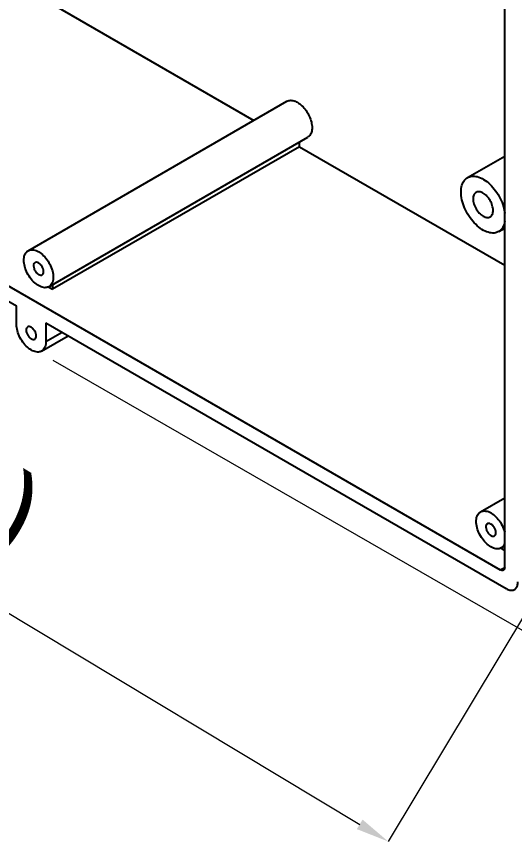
# Model space of a CAD drawing. Extents: x 0 to 1128, y 0 to 827.
# Drawn here: x 713.3 to 773.2, y 424.6 to 523.8 of the extents above; entities that cross this region are included whole.
import ezdxf

# ---------------------------------------------------------------- set-up
doc = ezdxf.new("R2010")
doc.units = 0
doc.header["$LTSCALE"] = 10
doc.header["$MEASUREMENT"] = 0
doc.header["$PDMODE"] = 3
doc.header["$PDSIZE"] = -10
doc.layers.get('0').update_dxf_attribs({"linetype": 'CONTINUOUS'})
doc.layers.get('DEFPOINTS').update_dxf_attribs({"linetype": 'CONTINUOUS'})
doc.styles.add('Daelim Dimension', font='')
doc.styles.get('Daelim Dimension').set_extended_font_data('나눔고딕')
doc.dimstyles.new('DEFAULT', dxfattribs={"dimscale": 2, "dimtxt": 2, "dimasz": 2, "dimexe": 0, "dimexo": 2, "dimgap": 1, "dimtad": 1, "dimdec": 0, "dimzin": 9, "dimdsep": 46, "dimtxsty": 'Daelim Dimension', "dimcen": 0.5, "dimclrd": 5, "dimclre": 5, "dimclrt": 256, "dimadec": 1, "dimazin": 0, "dimtfac": 1, "dimtdec": 0, "dimtix": 1, "dimtmove": 0, "dimatfit": 3, "dimfxl": 1, "dimtolj": 1, "dimtzin": 1, "dimlwd": 9, "dimlwe": 9, "dimarcsym": 0})

# ---------------------------------------------------------------- blocks, each defined once
blk = doc.blocks.new('*D6')
at = {"color": 5, "lineweight": 9, "ltscale": 0.5, "transparency": 16777216}
for p, q in [((651.334383415504, 526.5878899139051), (634.6060556923007, 498.7412418990021)), ((638.0349220141504, 496.6814176960942), (754.5914768721011, 426.6623530349601)), ((774.7486709171542, 452.4491768469551), (758.0203431939508, 424.6025288320521))]:
    blk.add_line(p, q, dxfattribs=at)
at = {"color": 5, "ltscale": 0.5, "transparency": 16777216}
for points in [[(638.3782260479684, 497.2528954164023), (637.6916179803325, 496.1099399757859), (634.6060556923007, 498.7412418990021)], [(754.9347809059191, 427.2338307552683), (754.2481728382832, 426.0908753146518), (758.0203431939508, 424.6025288320521)]]:
    blk.add_solid(points, dxfattribs=at)
at = {"layer": 'DEFPOINTS', "color": 0, "ltscale": 0.5, "transparency": 16777216}
for p in [(653.394207618412, 530.0167562357547), (776.808495120062, 455.8780431688048), (758.0203431939508, 424.6025288320521)]:
    blk.add_point(p, dxfattribs=at)
at = {"color": 7, "ltscale": 0.5, "transparency": 16777216, "insert": (700.8719233943398, 469.2605208446422), "char_height": 10, "attachment_point": 5, "rotation": 329.0054825987993, "style": 'Daelim Dimension'}
blk.add_mtext('\\A1;(331)', dxfattribs=at)
blk = doc.blocks.new('*D7')
at = {"color": 5, "lineweight": 9, "ltscale": 0.5, "transparency": 16777216}
for p, q in [((759.2414987272691, 554.7125638019024), (852.3470487261822, 501.165661588693)), ((850.3528504602048, 497.6982168124965), (812.7892530731008, 432.3838988947498)), ((717.6895048082104, 482.4633563317628), (810.7950548071235, 428.9164541185533))]:
    blk.add_line(p, q, dxfattribs=at)
at = {"color": 5, "ltscale": 0.5, "transparency": 16777216}
for points in [[(849.7749429975054, 498.0305831901594), (850.9307579229041, 497.3658504348335), (852.3470487261822, 501.165661588693)], [(812.2113456104014, 432.7162652724128), (813.3671605358003, 432.0515325170869), (810.7950548071235, 428.9164541185533)]]:
    blk.add_solid(points, dxfattribs=at)
at = {"layer": 'DEFPOINTS', "color": 0, "ltscale": 0.5, "transparency": 16777216}
for p in [(755.7740539510726, 556.7067620678798), (714.2220600320138, 484.4575545977401), (810.7950548071235, 428.9164541185533)]:
    blk.add_point(p, dxfattribs=at)
at = {"color": 7, "ltscale": 0.5, "transparency": 16777216, "insert": (823.8970359314941, 469.454540997353), "char_height": 10, "attachment_point": 5, "rotation": 60.09591360338946, "style": 'Daelim Dimension'}
blk.add_mtext('\\A1;(200)', dxfattribs=at)

msp = doc.modelspace()

# ---------------------------------------------------------------- linework, layer by layer
at = {"color": 7, "linetype": 'Continuous'}
for p, q in [((692.9854961331621, 539.5178318170548), (741.8746163548121, 511.2923236429548)), ((772.0229520904122, 457.5531561887047), (772.0229520904122, 538.3868954845049)), ((658.7086186356121, 522.3613602877048), (771.4926197965622, 457.2469599417047)), ((658.0015089104622, 520.9324706037047), (713.3328449032119, 488.9876315624548)), ((714.7345046087121, 495.6230663533548), (745.8470734461121, 513.5858091237047)), ((717.2344934165121, 491.2929328726548), (748.3470622539121, 509.2556756430048)), ((747.362233996962, 508.1241177944547), (717.6638728339622, 490.9778633318548)), ((747.362233996962, 508.1241177944547), (747.362233996962, 508.6870881777548)), ((747.362233996962, 508.1241177944547), (772.0229520904122, 493.8865676612048)), ((767.548612923362, 504.4117086607548), (772.0229520904122, 506.9949541634047)), ((771.2985961350621, 497.9165084396548), (772.0229520904122, 498.3347130491547)), ((717.2054626912122, 491.2425205638048), (717.6638728339622, 490.9778633318548)), ((717.6638728339622, 491.5408337151048), (717.6638728339622, 490.9778633318548)), ((713.3328449032119, 486.7422499153548), (713.3328449032119, 488.9876315624548)), ((716.8683935289621, 486.9464277898547), (772.199729521712, 455.0015887486547)), ((716.8683935289621, 486.9464277898547), (716.8683935289621, 484.7010461427548)), ((716.3506136200122, 483.5565812887048), (719.5452365725123, 485.4009867006548)), ((769.111242472512, 464.2293523307548), (772.0229520904122, 465.9104186278548)), ((771.5822005550122, 459.8488065412048), (772.0406106977621, 459.5841493092547)), ((771.611231280312, 459.8992188500548), (772.0229520904122, 460.1369245516547))]:
    msp.add_line(p, q, dxfattribs=at)
at = {"color": 9, "linetype": 'Continuous'}
for p, q in [((716.8683935289621, 484.7010461427548), (718.812978876012, 485.8237463147548)), ((771.4926197965622, 457.2469599417047), (772.022956672562, 457.5531482521548))]:
    msp.add_line(p, q, dxfattribs=at)
at = {"color": 7, "linetype": 'Continuous'}
for points, start_tangent, end_tangent in [([(745.8477785984621, 513.5845880197547), (746.057996179562, 513.6720479491048), (746.5507955451121, 513.6774755716548), (747.0970678500121, 513.4619984261548), (747.643340154912, 513.0467089169548), (748.1361395205122, 512.4722584746547), (748.5272273113621, 511.7948783109548), (748.7783211296121, 511.0808751159548), (748.864842162912, 510.4001404970548)], (0.8660101582932896, 0.5000264050356056), (0, -1)), ([(748.864842162912, 510.4001404970548), (748.7937697888121, 509.8681926859548), (748.5867254970622, 509.4616464678048), (748.3463764840121, 509.2557821348048)], (0, -1), (-0.8638017281777994, -0.5038318910083471)), ([(771.2984685671622, 497.9178349081548), (770.9244548080621, 497.7733864115048), (770.2375422578621, 497.7801222516548), (769.4828143265122, 498.0688038875547), (768.7231531738121, 498.6153790428048), (768.0218519840121, 499.3743083583548), (767.4373415261621, 500.2823596250048), (767.0183218396621, 501.2638761425047), (766.7997046613621, 502.2370802584047), (766.7997046613621, 503.1208868900047), (767.0183218396621, 503.8416593431548), (767.4373415261621, 504.3393445488048), (767.548166240862, 504.4107848147048)], (-0.8676397778886261, -0.4971933384764679), (0.8683223581447622, 0.4960002846228209)), ([(767.548166240862, 504.4107848147048), (768.0218519840121, 504.5724765438048), (768.7231531738121, 504.5216313174548), (769.4828143265122, 504.1910451747548), (770.2375422578621, 503.6082617771548), (770.9244548080621, 502.8218372694548), (771.4863200357622, 501.8972946958048), (771.876324648962, 500.9116647733548), (772.039951489312, 500.1520568573548)], (0.8683223581465628, 0.4960002846196687), (0.1304905524631569, -0.991449552785143)), ([(768.573608149562, 502.6363538215047), (768.3130213853121, 502.3364748326547), (768.2215179964621, 501.8581178329048)], (-0.8663067276259966, -0.4995124159317141), (0, -1)), ([(768.2215179964621, 501.8581178329048), (768.3130213853121, 501.2741042110548), (768.5736009903621, 500.6733447470048), (768.9635859288621, 500.1472996231548), (769.4236045292121, 499.7760544411047), (769.8836231295622, 499.6161279144047), (770.2736009088621, 499.6918632789047)], (0, -1), (0.8663067276310573, 0.499512415922937)), ([(770.6256910619622, 500.4700992675548), (770.5341876731122, 501.0541128893548), (770.273608068112, 501.6548723534548), (769.8836231295622, 502.1809174772548), (769.4236045292121, 502.5521626593548), (768.9635859288621, 502.7120891860548), (768.573608149562, 502.6363538215047)], (0, 1), (-0.8663067276310573, -0.499512415922937)), ([(770.2736009088621, 499.6918632789047), (770.5341876731122, 499.9917422678049), (770.6256910619622, 500.4700992675548)], (0.8663067276259966, 0.4995124159317141), (0, 1)), ([(772.042878210812, 499.1740596695048), (771.876324648962, 498.5844591548048), (771.4863200357622, 498.0491575814048), (771.2984685671622, 497.9178349081548)], (-0.1458597173459213, -0.9893052829414023), (-0.8676397778898991, -0.4971933384742466)), ([(714.2167246997619, 494.4786014993048), (714.323334535612, 495.1152023586548), (714.630305323562, 495.5519201091548), (714.7342831449123, 495.6215032315048)], (0, 1), (0.8705900366430044, 0.4920091341610768)), ([(714.7342831449123, 495.6215032315048), (715.1006118561622, 495.7360801448548), (715.6775282246622, 495.6454700475548), (716.291469800562, 495.2910187322047), (716.868386169062, 494.7154782585548), (717.3386927016622, 493.9882673019048), (717.6456634896122, 493.1970982360048), (717.7522733255123, 492.4373977267047)], (0.870590036640829, 0.4920091341649261), (0, -1)), ([(717.2347148803619, 491.2944959945048), (716.868386169062, 491.1799190811548), (716.291469800562, 491.2705291784548), (715.6775282246622, 491.6249804938047), (715.1006118561622, 492.2005209674547), (714.630305323562, 492.9277319241048), (714.323334535612, 493.7189009900047), (714.2167246997619, 494.4786014993048)], (-0.870590036640829, -0.4920091341649261), (0, 1)), ([(715.5607380941619, 494.1934141584547), (715.442977741362, 494.0717670453548), (715.3834557462619, 493.8050042543548)], (-0.8558449220180255, -0.5172325100532253), (0, -1)), ([(716.5855422790121, 493.1109949716548), (716.5260202838622, 493.4464862876048), (716.3592433596623, 493.7842579588548), (716.1182437216121, 494.0574101634048), (715.8507543036621, 494.2118417572048), (715.6097546655619, 494.2169656690048), (715.5607380941619, 494.1934141584547)], (0, 1), (-0.8558449219978848, -0.5172325100865517)), ([(715.3834557462619, 493.8050042543548), (715.442977741362, 493.4695129384048), (715.6097546655619, 493.1317412671548), (715.8507543036621, 492.8585890626048), (716.1182437216121, 492.7041574688047), (716.3592433596623, 492.6990335570048), (716.4082599310623, 492.7225850675547)], (0, -1), (0.8558449219978848, 0.5172325100865517)), ([(716.4082599310623, 492.7225850675547), (716.5260202838622, 492.8442321806548), (716.5855422790121, 493.1109949716548)], (0.8558449220180255, 0.5172325100532253), (0, 1)), ([(717.7522733255123, 492.4373977267047), (717.6456634896122, 491.8007968673547), (717.3386927016622, 491.3640791168548), (717.2347148803619, 491.2944959945048)], (0, -1), (-0.8705900366430044, -0.4920091341610768)), ([(716.350835083812, 483.5581444105547), (715.984506372512, 483.4435674972048), (715.4075900040621, 483.5341775945548), (714.7936484281622, 483.8886289099048), (714.2167320596623, 484.4641693835048), (713.746425527062, 485.1913803402048), (713.4394547390621, 485.9825494060548), (713.3328449032119, 486.7422499153548)], (-0.870590036640829, -0.4920091341649261), (0, 1)), ([(714.675621026262, 486.4577706647048), (714.5453276441622, 486.3078311703048), (714.4995759497119, 486.0686526704047)], (-0.8663067276259966, -0.4995124159317141), (0, -1)), ([(714.4995759497119, 486.0686526704047), (714.5453276441622, 485.7766458595048), (714.6756174466623, 485.4762661274548), (714.8706099159122, 485.2132435655548), (715.1006192161121, 485.0276209745048), (715.3306285162621, 484.9476577111548), (715.5256174059123, 484.9855253934048)], (0, -1), (0.8663067276310573, 0.499512415922937)), ([(715.7016624824621, 485.3746433877049), (715.6559107880621, 485.6666501986548), (715.525620985562, 485.9670299306548), (715.3306285162621, 486.2300524926048), (715.1006192161121, 486.4156750836048), (714.8706099159122, 486.4956383470047), (714.675621026262, 486.4577706647048)], (0, 1), (-0.8663067276310573, -0.499512415922937)), ([(715.5256174059123, 484.9855253934048), (715.6559107880621, 485.1354648878548), (715.7016624824621, 485.3746433877049)], (0.8663067276259966, 0.4995124159317141), (0, 1)), ([(716.8683935289621, 484.7010461427548), (716.7617836931122, 484.0644452834048), (716.4548129051623, 483.6277275329047), (716.350835083812, 483.5581444105547)], (0, -1), (-0.8705900366430044, -0.4920091341610768)), ([(768.5934625635621, 463.0848874767048), (768.7000723994122, 463.7214883360548), (769.0070431873621, 464.1582060865547), (769.1110210087122, 464.2277892089048)], (0, 1), (0.8705900366430044, 0.4920091341610768)), ([(769.1110210087122, 464.2277892089048), (769.4773497200122, 464.3423661222548), (770.0542660884621, 464.2517560249547), (770.6682076643622, 463.8973047095548), (771.2451240328621, 463.3217642359548), (771.7154305654622, 462.5945532793048), (772.0234133779622, 461.7995821886548)], (0.8705900366356488, 0.4920091341740923), (0.256705937209758, -0.9664895559711238)), ([(771.6114527441621, 459.9007819718548), (771.2451240328621, 459.7862050585547), (770.6682076643622, 459.8768151558548), (770.0542660884621, 460.2312664712048), (769.4773497200122, 460.8068069448548), (769.0070431873621, 461.5340179015047), (768.7000723994122, 462.3251869674048), (768.5934625635621, 463.0848874767048)], (-0.870590036640829, -0.4920091341649261), (0, 1)), ([(769.9374759579621, 462.7997001358548), (769.8197156051622, 462.6780530227549), (769.7601936100621, 462.4112902317548)], (-0.8558449220180255, -0.5172325100532253), (0, -1)), ([(769.7601936100621, 462.4112902317548), (769.8197156051622, 462.0757989158047), (769.9864925293621, 461.7380272445048), (770.2274921674621, 461.4648750399548), (770.494981585412, 461.3104434462048), (770.7359812234622, 461.3053195344048), (770.7849977948622, 461.3288710449548)], (0, -1), (0.8558449219978848, 0.5172325100865517)), ([(770.9622801428122, 461.7172809490547), (770.9027581477121, 462.0527722650048), (770.7359812234622, 462.3905439362547), (770.494981585412, 462.6636961408047), (770.2274921674621, 462.8181277345548), (769.9864925293621, 462.8232516464047), (769.9374759579621, 462.7997001358548)], (0, 1), (-0.8558449219978848, -0.5172325100865517)), ([(770.7849977948622, 461.3288710449548), (770.9027581477121, 461.4505181580548), (770.9622801428122, 461.7172809490547)], (0.8558449220180255, 0.5172325100532253), (0, 1)), ([(772.0235837338121, 460.4101270258047), (771.7154305654622, 459.9703650942548), (771.6114527441621, 459.9007819718548)], (-0.3609114578671309, -0.9326000855566239), (-0.8705900366372251, -0.4920091341713029)), ([(771.8676182003621, 457.2098167801548), (771.6955691790622, 457.1764041211048), (771.4926197965622, 457.2469599417047)], (-0.8660278259917662, -0.4999958045903737), (-0.8660303016906142, 0.4999915164816938)), ([(772.0229520904122, 457.5531561887047), (771.982582948312, 457.3421163358547), (771.8676182003621, 457.2098167801548)], (0, -1), (-0.8660278259392481, -0.499995804681339)), ([(773.199154837062, 454.9035276663548), (773.3438568149122, 455.0141897288548), (773.5447320728622, 455.3534470617548), (773.6139489720122, 455.8181120739048)], (0.8660262218395963, 0.4999985830842268), (0, 1)), ([(772.199729521712, 455.0015887486547), (772.6367464729121, 454.8292072127548), (773.0309862885622, 454.8335489813047), (773.199154837062, 454.9035276663548)], (0.8660303016996761, -0.4999915164659977), (0.8660262218509587, 0.4999985830645465))]:
    msp.add_spline(points, degree=3, dxfattribs=dict(at, start_tangent=start_tangent, end_tangent=end_tangent))

# ---------------------------------------------------------------- dimensions: what is measured, and where the dimension line sits
at = {"color": 5, "ltscale": 0.5}
dim = msp.add_linear_dim(base=(810.7950548071235, 428.9164541185533), p1=(755.7740539510723, 556.7067620678797), p2=(714.2220600320137, 484.4575545977401), angle=240.09591360338948, text='(200)', dimstyle='DEFAULT', override={"dimtxt": 5, "dimclrt": 7}, dxfattribs=at)
dim.commit()
dim.dimension.update_dxf_attribs({"geometry": '*D7', "text_midpoint": (831.571051766653, 465.0410578536233), "dimtype": 161})
dim = msp.add_aligned_dim(p1=(653.3942076184121, 530.0167562357548), p2=(776.8084951200622, 455.8780431688048), distance=-36.48496196828316, text='(331)', dimstyle='DEFAULT', override={"dimtxt": 5, "dimclrt": 7}, dxfattribs=at)
dim.commit()
dim.dimension.update_dxf_attribs({"geometry": '*D6', "text_midpoint": (700.8719233943398, 469.2605208446422)})

doc.saveas('drawing.dxf')
